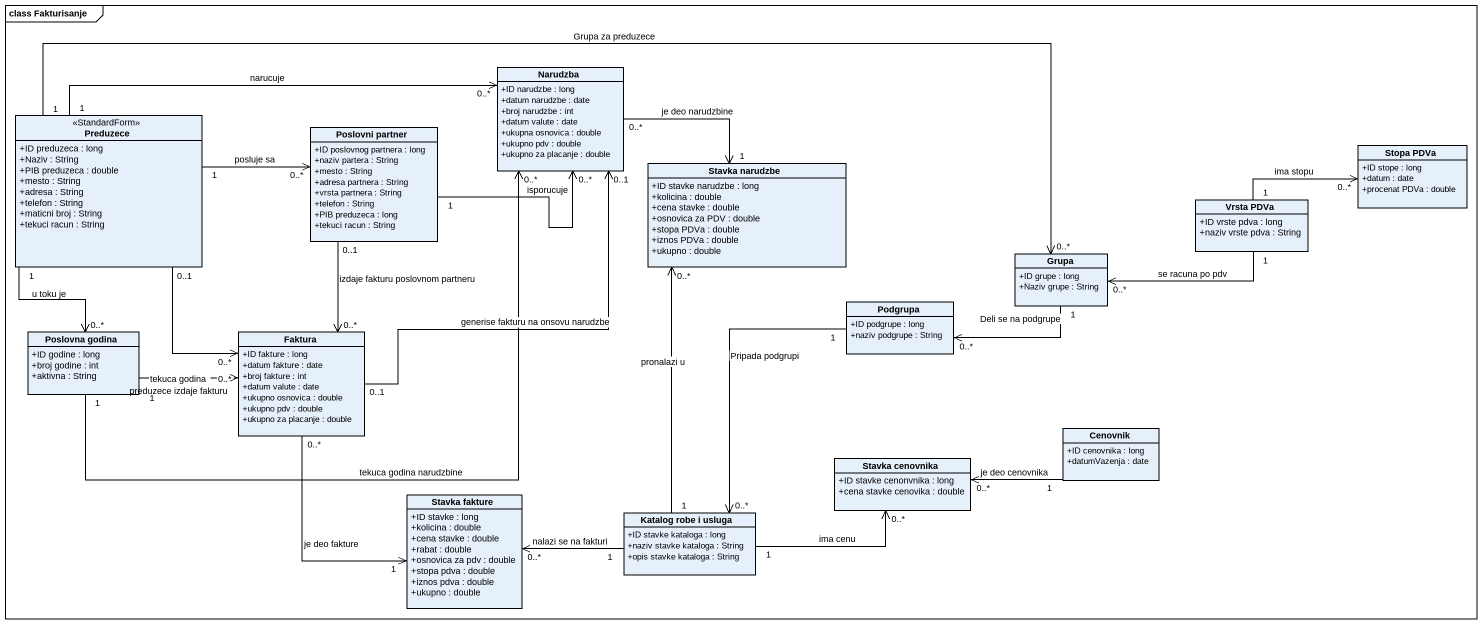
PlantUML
@startuml
mainframe class Fakturisanje
hide circle
hide empty members
skinparam classAttributeIconSize 0
class Narudzba {
  +ID narudzbe : long
  +datum narudzbe : date
  +broj narudzbe : int
  +datum valute : date
  +ukupna osnovica : double
  +ukupno pdv : double
  +ukupno za placanje : double
}
class Preduzece <<StandardForm>> {
  +ID preduzeca : long
  +Naziv : String
  +PIB preduzeca : double
  +mesto : String
  +adresa : String
  +telefon : String
  +maticni broj : String
  +tekuci racun : String
}
class "Poslovni partner" as Poslovni_partner {
  +ID poslovnog partnera : long
  +naziv partera : String
  +mesto : String
  +adresa partnera : String
  +vrsta partnera : String
  +telefon : String
  +PIB preduzeca : long
  +tekuci racun : String
}
class "Stavka narudzbe" as Stavka_narudzbe {
  +ID stavke narudzbe : long
  +kolicina : double
  +cena stavke : double
  +osnovica za PDV : double
  +stopa PDVa : double
  +iznos PDVa : double
  +ukupno : double
}
class "Stopa PDVa" as Stopa_PDVa {
  +ID stope : long
  +datum : date
  +procenat PDVa : double
}
class "Vrsta PDVa" as Vrsta_PDVa {
  +ID vrste pdva : long
  +naziv vrste pdva : String
}
class Grupa {
  +ID grupe : long
  +Naziv grupe : String
}
class Podgrupa {
  +ID podgrupe : long
  +naziv podgrupe : String
}
class "Poslovna godina" as Poslovna_godina {
  +ID godine : long
  +broj godine : int
  +aktivna : String
}
class Faktura {
  +ID fakture : long
  +datum fakture : date
  +broj fakture : int
  +datum valute : date
  +ukupno osnovica : double
  +ukupno pdv : double
  +ukupno za placanje : double
}
class Cenovnik {
  +ID cenovnika : long
  +datumVazenja : date
}
class "Stavka cenovnika" as Stavka_cenovnika {
  +ID stavke cenonvnika : long
  +cena stavke cenovika : double
}
class "Stavka fakture" as Stavka_fakture {
  +ID stavke : long
  +kolicina : double
  +cena stavke : double
  +rabat : double
  +osnovica za pdv : double
  +stopa pdva : double
  +iznos pdva : double
  +ukupno : double
}
class "Katalog robe i usluga" as Katalog_robe_i_usluga {
  +ID stavke kataloga : long
  +naziv stavke kataloga : String
  +opis stavke kataloga : String
}
Narudzba "0..*" -right-> "1" Stavka_narudzbe : je deo narudzbine
Preduzece "1" -right-> "0..*" Narudzba : narucuje
Preduzece "1" -right-> "0..*" Poslovni_partner : posluje sa
Preduzece "1" -right-> "0..*" Grupa : Grupa za preduzece
Preduzece "1" --> "0..*" Poslovna_godina : u toku je
Preduzece "0..1" --> "0..*" Faktura : preduzece izdaje fakturu
Poslovni_partner "1" -right-> "0..*" Narudzba : isporucuje
Poslovni_partner "0..1" --> "0..*" Faktura : izdaje fakturu poslovnom partneru
Vrsta_PDVa "1" -right-> "0..*" Stopa_PDVa : ima stopu
Vrsta_PDVa "1" -left-> "0..*" Grupa : se racuna po pdv
Grupa "1" -left-> "0..*" Podgrupa : Deli se na podgrupe
Podgrupa "1" --> "0..*" Katalog_robe_i_usluga : Pripada podgrupi
Poslovna_godina "1" -right-> "0..*" Narudzba : tekuca godina narudzbine
Poslovna_godina "1" -right-> "0..*" Faktura : tekuca godina
Faktura "0..1" -up-> "0..1" Narudzba : generise fakturu na onsovu narudzbe
Faktura "0..*" --> "1" Stavka_fakture : je deo fakture
Cenovnik "1" -left-> "0..*" Stavka_cenovnika : je deo cenovnika
Katalog_robe_i_usluga "1" -up-> "0..*" Stavka_narudzbe : pronalazi u
Katalog_robe_i_usluga "1" -right-> "0..*" Stavka_cenovnika : ima cenu
Katalog_robe_i_usluga "1" -left-> "0..*" Stavka_fakture : nalazi se na fakturi
@enduml
